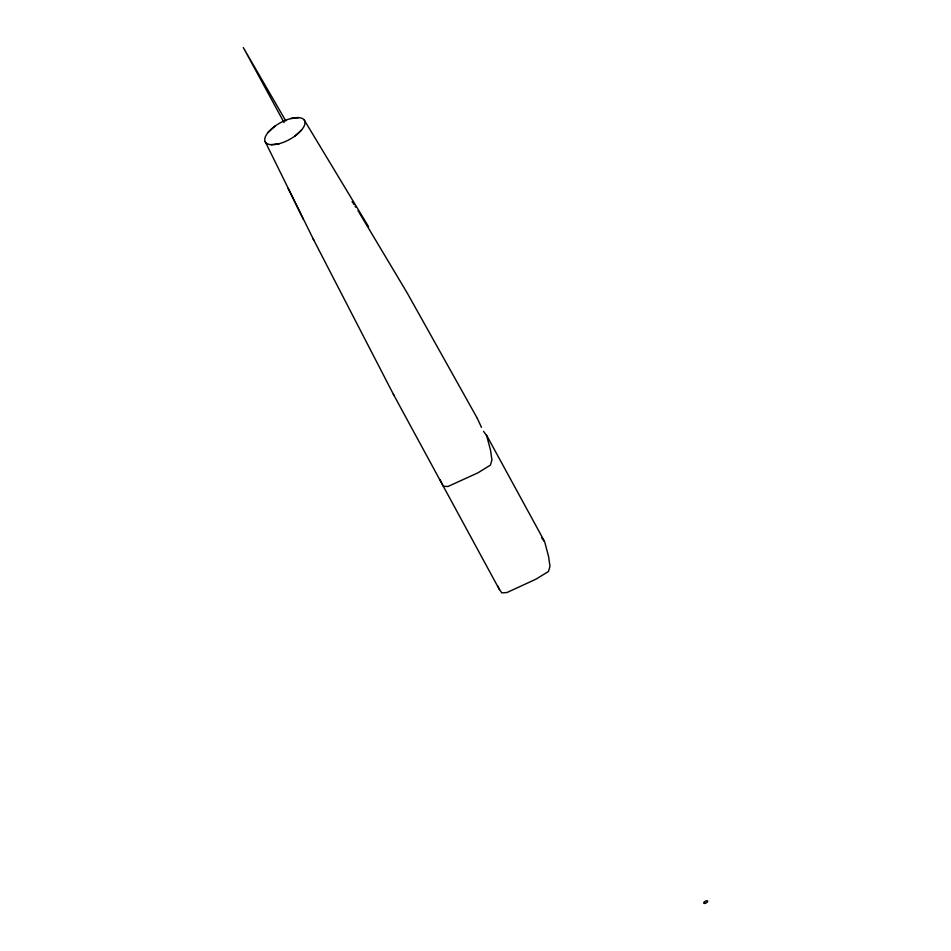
<?xml version="1.0" encoding="UTF-8"?>
<svg xmlns="http://www.w3.org/2000/svg" width="951" height="951" viewBox="0 0 951 951"><rect width="100%" height="100%" fill="white"/><g stroke="black" fill="none" stroke-linecap="round" stroke-linejoin="round"><path stroke-width="1.43" d="M268.087 132.439L275.089 126.067M301.61 129.942L294.691 136.231M290.614 118.59L298.852 117.627M279.154 143.708L270.916 144.671M483.536 431.29L486.686 435.701L490.55 450.287L491.929 459.999L490.407 465.146L477.866 472.861L447.98 486.484L443.321 486.258L440.182 479.934M541.571 537.624L544.733 542.034L548.596 556.632L549.975 566.332L548.442 571.492L535.9 579.195L507.002 592.521L501.771 592.889L499.049 588.681M352.06 201.612L352.678 202.539M353.285 203.466L353.879 204.382M355.092 206.236L355.686 207.163M358.016 210.777L358.586 211.669M359.24 212.703L407.301 293.146L477.283 418.285M368.584 226.742L304.344 120.218M285.823 120.92L243.301 47.55L284.064 122.536M486.294 434.726L544.329 541.071M499.441 589.644L393.785 395.045L313.152 238.844M477.366 418.452L481.468 427.368M393.393 394.285L393.785 395.045M265.198 141.663L313.782 240.092M288.141 188.441L303.44 219.479M498.217 586.268L498.645 587.552M278.679 143.827L278.572 143.863A22.325 9.522 -28.6 0 1 271.439 128.979A22.325 9.522 -28.6 0 1 304.57 120.622A22.325 9.522 -28.6 0 1 278.643 143.839M705.06 903.355A2.235 0.951 -28.6 0 0 707.651 901.037A2.235 0.951 -28.6 0 0 704.334 901.881A2.235 0.951 -28.6 0 0 705.06 903.355"/></g></svg>
